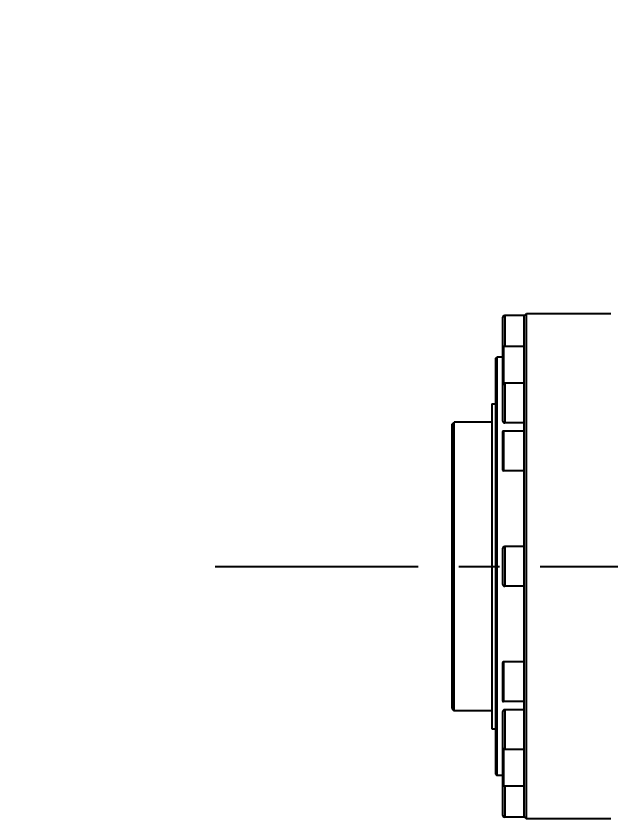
# Model space of a CAD drawing. Header units: millimetres. Extents: x 5828 to 6704, y 123 to 421.
# Drawn here: x 6403.16 to 6408.65, y 301.15 to 308.57 of the extents above; entities that cross this region are included whole.
import ezdxf
from ezdxf import colors
from ezdxf.entities.mleader import LeaderData, LeaderLine
from ezdxf.math import Vec2, Vec3

# ---------------------------------------------------------------- set-up
doc = ezdxf.new("R2010")
doc.units = ezdxf.units.MM
doc.linetypes.add('CENTER', pattern=[0.6, 0.375, -0.075, 0.075, -0.075])
for name, color, linetype in [('中心线', 7, 'Continuous'), ('外形图', 7, 'Continuous'), ('多重引线', 7, 'Continuous')]:
    doc.layers.add(name, color=color, linetype=linetype)
doc.styles.add('微软雅黑', font='msyh.ttc', dxfattribs={"height": 1.5})

msp = doc.modelspace()

# ---------------------------------------------------------------- linework, layer by layer
at = {"layer": '中心线', "linetype": 'CENTER', "ltscale": 5}
msp.add_line((6404.9955, 303.4871), (6447.9039, 303.4871), dxfattribs=at)
at = {"layer": '外形图', "color": 7, "linetype": 'Continuous'}
for p, q in [((6407.6698, 305.8037), (6407.6698, 305.5179)), ((6407.8498, 305.8037), (6407.6698, 305.8037)), ((6407.8498, 305.8004), (6407.8698, 305.8204)), ((6407.8498, 301.1704), (6407.8498, 305.8037)), ((6407.8698, 301.1537), (6407.8698, 305.8204)), ((6408.6498, 305.8204), (6407.8698, 305.8204)), ((6407.6498, 305.7837), (6407.6498, 304.8322)), ((6407.6565, 305.5179), (6407.6565, 305.1736)), ((6407.8498, 305.5179), (6407.6565, 305.5179)), ((6407.5832, 305.4071), (6407.5965, 305.4204)), ((6407.5965, 305.4204), (6407.5965, 301.5537)), ((6407.6498, 305.4204), (6407.5965, 305.4204)), ((6407.5832, 305.4071), (6407.5832, 301.5671)), ((6407.6698, 305.1789), (6407.6698, 304.8122)), ((6407.8498, 305.1789), (6407.6698, 305.1789)), ((6407.5498, 304.9871), (6407.5498, 301.9871)), ((6407.5498, 304.9871), (6407.5832, 304.9871)), ((6407.1832, 304.8004), (6407.2032, 304.8204)), ((6407.1832, 302.1737), (6407.1832, 304.8004)), ((6407.2032, 302.1537), (6407.2032, 304.8204)), ((6407.5498, 304.8204), (6407.2032, 304.8204)), ((6407.8498, 304.8122), (6407.6698, 304.8122)), ((6407.6498, 304.7304), (6407.6498, 304.3771)), ((6407.6565, 304.7371), (6407.6565, 304.3704)), ((6407.8498, 304.7371), (6407.6565, 304.7371)), ((6407.8498, 304.3704), (6407.6565, 304.3704)), ((6407.6498, 303.6504), (6407.6498, 303.3237)), ((6407.6698, 303.6704), (6407.6698, 303.3037)), ((6407.8498, 303.6704), (6407.6698, 303.6704)), ((6407.8498, 303.3037), (6407.6698, 303.3037)), ((6407.6565, 302.6037), (6407.6565, 302.2371)), ((6407.8498, 302.6037), (6407.6565, 302.6037)), ((6407.6498, 302.5971), (6407.6498, 302.2437)), ((6407.8498, 302.2371), (6407.6565, 302.2371)), ((6407.1832, 302.1737), (6407.2032, 302.1537)), ((6407.6698, 302.1619), (6407.6698, 301.7952)), ((6407.8498, 302.1619), (6407.6698, 302.1619)), ((6407.5498, 302.1537), (6407.2032, 302.1537)), ((6407.6498, 302.1419), (6407.6498, 301.1904)), ((6407.5498, 301.9871), (6407.5832, 301.9871)), ((6407.6565, 301.8006), (6407.6565, 301.4562)), ((6407.8498, 301.7952), (6407.6698, 301.7952)), ((6407.5832, 301.5671), (6407.5965, 301.5537)), ((6407.6498, 301.5537), (6407.5965, 301.5537)), ((6407.8498, 301.4562), (6407.6565, 301.4562)), ((6407.6698, 301.4562), (6407.6698, 301.1704)), ((6407.8498, 301.1704), (6407.6698, 301.1704)), ((6407.8498, 301.1737), (6407.8698, 301.1537)), ((6408.6498, 301.1537), (6407.8698, 301.1537))]:
    msp.add_line(p, q, dxfattribs=at)
for centre, radius, start, end in [((6407.6698, 305.7837), 0.02, 90, 180), ((6407.6565, 305.5113), 0.00667, 90, 180), ((6407.6698, 305.1589), 0.02, 90, 180), ((6407.6698, 304.8322), 0.02, 180, 270), ((6407.6565, 304.7304), 0.00667, 90, 180), ((6407.6565, 304.3771), 0.00667, 180, 270), ((6407.6698, 303.6504), 0.02, 90, 180), ((6407.6698, 303.3237), 0.02, 180, 270), ((6407.6565, 302.5971), 0.00667, 90, 180), ((6407.6565, 302.2437), 0.00667, 180, 270), ((6407.6698, 302.1419), 0.02, 90, 180), ((6407.6698, 301.8152), 0.02, 180, 270), ((6407.6565, 301.4629), 0.00667, 180, 270), ((6407.6698, 301.1904), 0.02, 180, 270)]:
    msp.add_arc(centre, radius, start, end, dxfattribs=at)

# ---------------------------------------------------------------- leaders
at = {"layer": '多重引线'}
ml = msp.add_multileader_mtext('Standard', dxfattribs=at)
ml.set_content('4×{\\C256;Φ11 through}', style='微软雅黑')
ml.set_leader_properties()
ml.build(insert=Vec2(0, 0))
ml.multileader.update_dxf_attribs({"text_left_attachment_type": 5, "text_right_attachment_type": 5, "dogleg_length": 1, "arrow_head_size": 1.25})
ctx = ml.context
ctx.base_point, ctx.char_height, ctx.arrow_head_size, ctx.plane_origin = Vec3(6401.8468, 315.3644), 1.5, 1.25, Vec3(6427.2498, 308.0871)
ctx.left_attachment, ctx.right_attachment, ctx.text_align_type = 5, 5, 2
notes = []
notes.append((ctx, [(0, (1, 1, 0), (6421.5495, 315.3644), (-1, 0), 1, [(0, [(6427.2498, 308.0871)], 0, [])])]))
ctx.mtext.insert, ctx.mtext.alignment, ctx.mtext.flow_direction = Vec3(6418.5495, 317.4542), 3, 5
for ctx, leaders in notes:
    for number, flags, end, landing, length, lines in leaders:
        leader = LeaderData()
        leader.index, (leader.has_last_leader_line, leader.has_dogleg_vector, leader.attachment_direction) = number, flags
        leader.last_leader_point, leader.dogleg_vector, leader.dogleg_length = Vec3(end), Vec3(landing), length
        for number, points, colour, breaks in lines:
            line = LeaderLine()
            line.index, line.vertices, line.color, line.breaks = number, Vec3.list(points), colors.encode_raw_color(colour), breaks
            leader.lines.append(line)
        ctx.leaders.append(leader)

doc.saveas('drawing.dxf')
